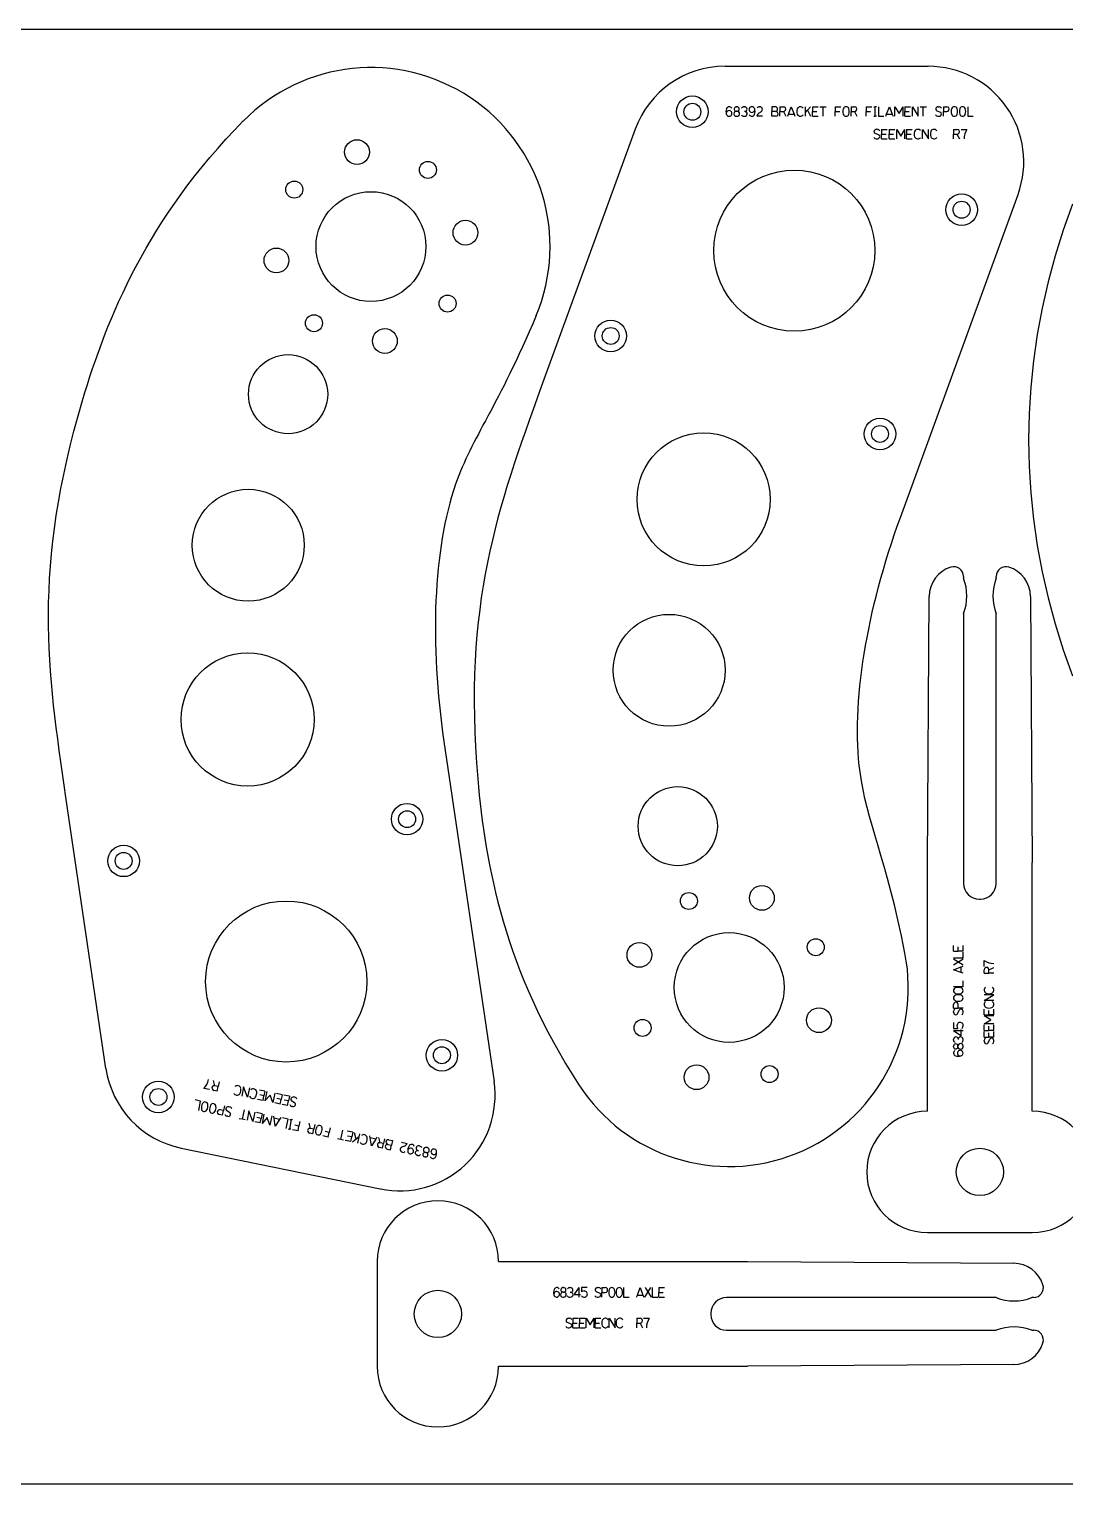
# Model space of a CAD drawing. Header units: inches. Extents: x -1316 to -504, y -773 to -468.
# Drawn here: x -945.3 to -728.4, y -772.8 to -468 of the extents above; entities that cross this region are included whole.
import ezdxf

# ---------------------------------------------------------------- set-up
doc = ezdxf.new("R2010")
doc.units = ezdxf.units.IN
doc.header["$MEASUREMENT"] = 0
doc.linetypes.add('Continuous2', pattern=[0])
for name, color, linetype in [('68345 Spool Axle', 1, 'Continuous'), ('68392 Bracket for Filament Spool', 1, 'Continuous'), ('STOCK OUTLINE', 1, 'Continuous')]:
    doc.layers.add(name, color=color, linetype=linetype)

msp = doc.modelspace()

# ---------------------------------------------------------------- linework, layer by layer
at = {"color": 1, "linetype": 'Continuous2', "lineweight": -3, "true_color": 0xff0000}
for p, q in [((-726.82, -504.68), (-728.74, -510.08)), ((-728.74, -510.08), (-730.43, -515.51)), ((-730.43, -515.51), (-731.9, -520.97)), ((-731.9, -520.97), (-733.15, -526.45)), ((-733.15, -526.45), (-734.17, -531.95)), ((-734.17, -531.95), (-734.96, -537.46)), ((-734.96, -537.46), (-735.53, -542.99)), ((-735.53, -542.99), (-735.87, -548.53)), ((-735.87, -548.53), (-735.99, -554.07)), ((-735.99, -554.07), (-735.87, -559.6)), ((-735.87, -559.6), (-735.53, -565.14)), ((-735.53, -565.14), (-734.96, -570.67)), ((-734.96, -570.67), (-734.17, -576.18)), ((-734.17, -576.18), (-733.15, -581.68)), ((-733.15, -581.68), (-731.9, -587.16)), ((-731.9, -587.16), (-730.43, -592.62)), ((-730.43, -592.62), (-728.74, -598.05)), ((-728.74, -598.05), (-726.82, -603.45))]:
    msp.add_line(p, q, dxfattribs=at)
at = {"layer": '68345 Spool Axle', "color": 1, "linetype": 'Continuous2', "lineweight": -3, "true_color": 0xff0000}
for p, q in [((-749.63, -582.66), (-749.63, -583.02)), ((-742.77, -583.02), (-742.77, -582.66)), ((-757.18, -642.57), (-756.8, -586.85)), ((-735.59, -586.85), (-735.21, -642.57)), ((-749.63, -590.51), (-749.63, -646.97)), ((-742.77, -646.97), (-742.77, -590.51)), ((-757.18, -694.72), (-757.18, -642.57)), ((-735.21, -694.72), (-735.21, -642.57)), ((-746.32, -650.27), (-746.07, -650.27)), ((-757.18, -720.12), (-735.21, -720.12)), ((-872.38, -726.19), (-872.38, -748.15)), ((-846.98, -726.19), (-794.83, -726.19)), ((-794.83, -726.19), (-739.11, -726.57)), ((-742.78, -733.74), (-799.23, -733.74)), ((-734.92, -733.74), (-735.28, -733.74)), ((-802.53, -737.04), (-802.53, -737.3)), ((-799.23, -740.6), (-742.78, -740.6)), ((-735.28, -740.6), (-734.92, -740.6)), ((-846.98, -748.15), (-794.83, -748.15)), ((-739.11, -747.77), (-794.83, -748.15))]:
    msp.add_line(p, q, dxfattribs=at)
at = {"layer": '68345 Spool Axle', "color": 3, "linetype": 'Continuous2', "lineweight": -3, "true_color": 0x00ff00}
for p, q in [((-751.71, -661.16), (-751.71, -659.99)), ((-751.71, -661.16), (-750.71, -661.16)), ((-750.71, -661.16), (-750.71, -660.25)), ((-749.71, -661.16), (-750.71, -661.16)), ((-749.71, -661.16), (-749.71, -659.99)), ((-749.71, -662.55), (-749.71, -661.38)), ((-751.71, -662.55), (-749.71, -662.55)), ((-751.71, -664.01), (-749.71, -662.77)), ((-749.71, -664.09), (-751.71, -662.85)), ((-750.14, -664.47), (-749.71, -664.31)), ((-745.29, -664.35), (-745.29, -663.15)), ((-751.71, -665.06), (-750.14, -664.47)), ((-750.14, -665.65), (-751.71, -665.06)), ((-750.14, -665.65), (-750.14, -664.47)), ((-749.71, -665.81), (-750.14, -665.65)), ((-749.71, -668.55), (-749.71, -667.38)), ((-745.29, -665.79), (-745.29, -665.06)), ((-745.29, -665.79), (-744.29, -665.79)), ((-744.29, -665.06), (-743.29, -664.56)), ((-744.29, -665.79), (-744.29, -665.06)), ((-743.29, -665.79), (-744.29, -665.79)), ((-751.71, -668.55), (-749.71, -668.55)), ((-743.29, -670.3), (-745.29, -670.3)), ((-745.29, -671.52), (-743.29, -670.3)), ((-751.71, -673.09), (-751.71, -672.36)), ((-751.71, -673.09), (-750.71, -673.09)), ((-750.88, -674.3), (-750.54, -673.51)), ((-750.71, -673.09), (-750.71, -672.36)), ((-749.71, -673.09), (-750.71, -673.09)), ((-743.29, -671.52), (-745.29, -671.52)), ((-745.29, -674.49), (-745.29, -673.31)), ((-744.29, -674.49), (-744.29, -673.57)), ((-743.29, -674.49), (-743.29, -673.31)), ((-751.71, -673.98), (-751.71, -673.81)), ((-751.71, -676.15), (-751.71, -677.36)), ((-749.71, -674.04), (-749.71, -673.84)), ((-745.29, -674.49), (-744.29, -674.49)), ((-743.29, -674.7), (-745.29, -674.7)), ((-743.88, -675.54), (-745.29, -674.7)), ((-745.29, -676.39), (-743.88, -675.54)), ((-743.29, -676.39), (-745.29, -676.39)), ((-745.29, -677.78), (-745.29, -676.6)), ((-743.29, -674.49), (-744.29, -674.49)), ((-743.29, -677.78), (-743.29, -676.6)), ((-751.71, -677.36), (-750.82, -677.36)), ((-749.71, -677.86), (-751.71, -677.86)), ((-750.18, -678.9), (-751.71, -677.86)), ((-750.71, -679.57), (-750.71, -679.71)), ((-750.18, -677.57), (-750.18, -678.9)), ((-749.71, -676.82), (-749.71, -676.73)), ((-749.71, -679.82), (-749.71, -679.68)), ((-745.29, -677.78), (-744.29, -677.78)), ((-745.29, -679.16), (-745.29, -677.99)), ((-745.29, -679.16), (-744.29, -679.16)), ((-744.46, -680.37), (-744.12, -679.59)), ((-744.29, -677.78), (-744.29, -676.86)), ((-743.29, -677.78), (-744.29, -677.78)), ((-744.29, -679.16), (-744.29, -678.25)), ((-743.29, -679.16), (-744.29, -679.16)), ((-743.29, -679.16), (-743.29, -677.99)), ((-751.71, -679.79), (-751.71, -679.71)), ((-751.71, -681.19), (-751.71, -681.06)), ((-750.78, -681.19), (-750.78, -681.06)), ((-749.71, -681.19), (-749.71, -681.06)), ((-745.29, -680.05), (-745.29, -679.89)), ((-743.29, -680.11), (-743.29, -679.91)), ((-833.46, -731.66), (-833.33, -731.66)), ((-833.46, -732.59), (-833.33, -732.59)), ((-833.46, -733.66), (-833.33, -733.66)), ((-832.08, -733.66), (-831.95, -733.66)), ((-832.05, -731.66), (-831.98, -731.66)), ((-831.83, -732.66), (-831.97, -732.66)), ((-831.16, -733.19), (-830.13, -731.66)), ((-829.83, -733.19), (-831.16, -733.19)), ((-830.13, -733.66), (-830.13, -731.66)), ((-828.41, -731.66), (-829.62, -731.66)), ((-829.62, -731.66), (-829.62, -732.54)), ((-829.09, -733.66), (-829, -733.66)), ((-826.56, -732.49), (-825.78, -732.83)), ((-826.3, -733.66), (-826.1, -733.66)), ((-826.24, -731.66), (-826.08, -731.66)), ((-825.35, -731.66), (-824.63, -731.66)), ((-825.35, -731.66), (-825.35, -732.66)), ((-825.35, -732.66), (-824.63, -732.66)), ((-825.35, -733.66), (-825.35, -732.66)), ((-820.82, -731.66), (-820.82, -733.66)), ((-820.82, -733.66), (-819.64, -733.66)), ((-818.07, -733.66), (-817.91, -733.23)), ((-817.91, -733.23), (-817.32, -731.66)), ((-817.91, -733.23), (-816.73, -733.23)), ((-817.32, -731.66), (-816.73, -733.23)), ((-816.73, -733.23), (-816.57, -733.66)), ((-816.36, -733.66), (-815.11, -731.66)), ((-816.27, -731.66), (-815.03, -733.66)), ((-814.81, -731.66), (-814.81, -733.66)), ((-814.81, -733.66), (-813.64, -733.66)), ((-813.43, -731.66), (-812.25, -731.66)), ((-813.43, -731.66), (-813.43, -732.66)), ((-813.43, -732.66), (-812.51, -732.66)), ((-813.43, -733.66), (-813.43, -732.66)), ((-813.43, -733.66), (-812.25, -733.66)), ((-832.64, -738.91), (-831.85, -739.25)), ((-832.37, -740.08), (-832.17, -740.08)), ((-832.31, -738.07), (-832.15, -738.08)), ((-831.43, -738.08), (-830.25, -738.08)), ((-831.43, -738.08), (-831.43, -739.08)), ((-831.43, -739.08), (-830.51, -739.08)), ((-831.43, -740.08), (-831.43, -739.08)), ((-831.43, -740.08), (-830.25, -740.08)), ((-830.04, -738.08), (-828.86, -738.08)), ((-830.04, -738.08), (-830.04, -739.08)), ((-830.04, -739.08), (-829.12, -739.08)), ((-830.04, -740.08), (-830.04, -739.08)), ((-830.04, -740.08), (-828.86, -740.08)), ((-828.65, -740.08), (-828.65, -738.08)), ((-828.65, -738.08), (-827.81, -739.49)), ((-827.81, -739.49), (-826.96, -738.08)), ((-826.96, -740.08), (-826.96, -738.08)), ((-826.75, -738.08), (-825.58, -738.08)), ((-826.75, -738.08), (-826.75, -739.08)), ((-826.75, -739.08), (-825.83, -739.08)), ((-826.75, -740.08), (-826.75, -739.08)), ((-826.75, -740.08), (-825.58, -740.08)), ((-823.79, -740.08), (-823.79, -738.08)), ((-823.79, -738.08), (-822.56, -740.08)), ((-822.56, -740.08), (-822.56, -738.08)), ((-818.05, -738.08), (-817.33, -738.08)), ((-818.05, -738.08), (-818.05, -739.08)), ((-818.05, -739.08), (-817.33, -739.08)), ((-818.05, -740.08), (-818.05, -739.08)), ((-817.33, -739.08), (-816.83, -740.08)), ((-816.61, -738.08), (-815.41, -738.08))]:
    msp.add_line(p, q, dxfattribs=at)
at = {"layer": '68345 Spool Axle', "color": 5, "linetype": 'Continuous2', "lineweight": -3, "true_color": 0x0000ff}
for centre in [(-746.2, -707.42), (-859.68, -737.17)]:
    msp.add_circle(centre, 4.95, dxfattribs=at)
at = {"layer": '68345 Spool Axle', "color": 1, "linetype": 'Continuous2', "lineweight": -3, "true_color": 0xff0000}
for centre, radius, start, end in [((-750.32, -586.89), 6.48, 107.4766, 179.6088), ((-751.66, -582.66), 2.03, 360, 107.4766), ((-740.74, -582.66), 2.03, 72.5234, 180), ((-742.07, -586.89), 6.48, 0.3912, 72.5234), ((-759.32, -586.77), 10.4, 338.878, 21.122), ((-733.07, -586.77), 10.4, 158.878, 201.122), ((-746.32, -646.97), 3.3, 180, 270), ((-746.07, -646.97), 3.3, 270, 360), ((-757.18, -707.42), 12.7, 90, 270), ((-735.21, -707.42), 12.7, 270, 90), ((-859.68, -726.19), 12.7, 0, 180), ((-739.16, -733.04), 6.48, 17.4766, 89.6088), ((-734.92, -731.71), 2.03, 270, 17.4766), ((-799.23, -737.04), 3.3, 90, 180), ((-739.03, -724.04), 10.4, 248.878, 291.122), ((-799.23, -737.3), 3.3, 180, 270), ((-739.03, -750.3), 10.4, 68.878, 111.122), ((-734.92, -742.63), 2.03, 342.5234, 90), ((-739.16, -741.3), 6.48, 270.3912, 342.5234), ((-859.68, -748.15), 12.7, 180, 0)]:
    msp.add_arc(centre, radius, start, end, dxfattribs=at)
at = {"layer": '68345 Spool Axle', "color": 3, "linetype": 'Continuous2', "lineweight": -3, "true_color": 0x00ff00}
for centre, radius, start, end in [((-743.29, -660.12), 3.63, 236.6069, 269.9947), ((-744.79, -665.06), 0.5, 359.9912, 180), ((-751.12, -669.44), 0.595, 105.902, 254.098), ((-751.12, -670.98), 0.595, 105.902, 254.098), ((-750.71, -670.55), 1.78, 71.2941, 108.7059), ((-750.71, -668.32), 1.78, 251.2941, 288.7059), ((-750.71, -672.1), 1.78, 71.2941, 108.7059), ((-750.3, -669.44), 0.595, 285.902, 74.098), ((-750.3, -670.98), 0.595, 285.902, 74.098), ((-744.56, -669.32), 0.735, 125.68, 245.6132), ((-744.29, -668.3), 1.78, 251.2941, 288.7059), ((-744.02, -669.32), 0.735, 294.3868, 54.32), ((-751.21, -672.36), 0.5, 359.9912, 180), ((-751.13, -673.82), 0.577, 120.522, 179.2985), ((-750.71, -669.87), 1.78, 251.2941, 288.7059), ((-750.17, -673.73), 0.43, 95.1822, 149.3448), ((-750.23, -673.83), 0.526, 359.4411, 87.3507), ((-744.56, -672.33), 0.735, 125.68, 245.6132), ((-744.29, -671.32), 1.78, 251.2941, 288.7059), ((-744.02, -672.33), 0.735, 294.3868, 54.32), ((-751.18, -673.98), 0.526, 179.2985, 267.3507), ((-751.25, -674.08), 0.43, 275.1823, 329.3448), ((-750.24, -676.78), 0.756, 153.4349, 180), ((-750.37, -676.72), 0.606, 123.6901, 153.4349), ((-750.35, -676.76), 0.652, 60.2551, 123.6901), ((-750.33, -676.73), 0.628, 0.016, 60.2552), ((-750.29, -674.03), 0.577, 300.522, 359.4411), ((-751.08, -679.71), 0.631, 138.8141, 179.9999), ((-751.21, -679.6), 0.457, 90, 138.8141), ((-751.21, -679.65), 0.504, 9.0881, 90), ((-750.07, -676.82), 0.923, 177.8471, 215.5576), ((-750.21, -679.62), 0.504, 90, 174.185), ((-750.21, -679.57), 0.457, 41.1859, 90), ((-750.34, -676.82), 0.636, 303.4333, 318.8141), ((-750.34, -676.82), 0.636, 318.8141, 0.016), ((-750.34, -679.68), 0.631, 0.0001, 41.1859), ((-744.71, -679.9), 0.577, 120.522, 179.2985), ((-743.75, -679.81), 0.43, 95.1822, 149.3448), ((-743.81, -679.9), 0.526, 359.4411, 87.3507), ((-751.13, -679.79), 0.577, 179.9999, 239.7068), ((-751.24, -681.06), 0.464, 90, 180), ((-751.24, -681.19), 0.464, 180, 207.5491), ((-751.12, -682.51), 0.595, 119.3075, 252.098), ((-751.24, -681.19), 0.464, 207.5491, 0), ((-751.24, -681.06), 0.464, 0, 90), ((-750.3, -682.54), 0.594, 72.2661, 283.7339), ((-750.24, -681.06), 0.536, 90, 180), ((-750.24, -681.19), 0.536, 180, 304.6857), ((-750.24, -681.06), 0.536, 0, 90), ((-750.3, -682.54), 0.595, 283.902, 72.098), ((-750.29, -679.82), 0.577, 300.2932, 0.0001), ((-750.24, -681.19), 0.536, 304.6857, 0), ((-744.77, -680.06), 0.526, 179.2985, 267.3507), ((-744.83, -680.15), 0.43, 275.1823, 329.3448), ((-743.87, -680.11), 0.577, 300.522, 359.4411), ((-750.67, -681.41), 1.78, 249.2941, 286.7059), ((-833.67, -732.69), 1.78, 159.2941, 196.7059), ((-834.8, -733.07), 0.594, 342.2661, 193.7339), ((-834.8, -733.06), 0.595, 193.902, 342.098), ((-834.77, -732.25), 0.595, 29.3075, 162.098), ((-833.46, -733.12), 0.536, 90, 214.6857), ((-833.46, -732.12), 0.464, 117.5491, 270), ((-833.46, -733.12), 0.536, 214.6857, 270), ((-833.46, -732.12), 0.464, 90, 117.5491), ((-833.33, -732.12), 0.464, 0, 90), ((-833.33, -732.12), 0.464, 270, 0), ((-833.33, -733.12), 0.536, 0, 90), ((-833.33, -733.12), 0.536, 270, 0), ((-832.08, -733.08), 0.577, 210.2932, 270.0001), ((-832.05, -732.23), 0.577, 89.9999, 149.7068), ((-831.98, -732.29), 0.631, 48.8141, 89.9999), ((-831.95, -733.03), 0.631, 270.0001, 311.1859), ((-831.91, -732.16), 0.504, 279.0881, 0), ((-831.88, -733.16), 0.504, 0, 84.185), ((-831.86, -732.16), 0.457, 0, 48.8141), ((-831.83, -733.16), 0.457, 311.1859, 0), ((-829.08, -733.29), 0.923, 87.8471, 125.5576), ((-829.09, -733.02), 0.636, 213.4333, 228.8141), ((-829.09, -733.02), 0.636, 228.8141, 270.016), ((-829.05, -733.13), 0.756, 63.4349, 90), ((-829, -733.03), 0.628, 270.016, 330.2552), ((-828.98, -732.99), 0.606, 33.6901, 63.4349), ((-829.02, -733.02), 0.652, 330.2551, 33.6901), ((-826.3, -733.08), 0.577, 210.522, 269.4411), ((-826.25, -732.18), 0.526, 89.2985, 177.3507), ((-826.34, -732.12), 0.43, 185.1823, 239.3448), ((-826.09, -733.13), 0.526, 269.4411, 357.3507), ((-826.08, -732.23), 0.577, 30.522, 89.2985), ((-826, -733.2), 0.43, 5.1822, 59.3448), ((-824.63, -732.16), 0.5, 269.9912, 90), ((-822.13, -732.66), 1.78, 161.2941, 198.7059), ((-823.25, -732.25), 0.595, 15.902, 164.098), ((-823.25, -733.07), 0.595, 195.902, 344.098), ((-824.36, -732.66), 1.78, 341.2941, 18.7059), ((-820.58, -732.66), 1.78, 161.2941, 198.7059), ((-821.7, -732.25), 0.595, 15.902, 164.098), ((-821.7, -733.07), 0.595, 195.902, 344.098), ((-822.81, -732.66), 1.78, 341.2941, 18.7059), ((-832.37, -739.5), 0.577, 210.522, 269.4411), ((-832.32, -738.6), 0.526, 89.2985, 177.3507), ((-832.42, -738.54), 0.43, 185.1823, 239.3448), ((-832.17, -739.55), 0.526, 269.4411, 357.3507), ((-832.16, -738.65), 0.577, 30.522, 89.2985), ((-832.07, -739.62), 0.43, 5.1822, 59.3448), ((-823.58, -739.08), 1.78, 161.2941, 198.7059), ((-824.6, -738.81), 0.735, 35.68, 155.6132), ((-824.6, -739.34), 0.735, 204.3868, 324.32), ((-820.56, -739.08), 1.78, 161.2941, 198.7059), ((-821.58, -738.81), 0.735, 35.68, 155.6132), ((-821.58, -739.34), 0.735, 204.3868, 324.32), ((-817.33, -738.58), 0.5, 269.9912, 90), ((-812.38, -740.08), 3.63, 146.6069, 179.9947)]:
    msp.add_arc(centre, radius, start, end, dxfattribs=at)
at = {"layer": '68392 Bracket for Filament Spool', "color": 1, "linetype": 'Continuous2', "lineweight": -3, "true_color": 0xff0000}
for p, q in [((-799.56, -475.78), (-757, -475.78)), ((-818.36, -488.94), (-838.02, -542.96)), ((-762.84, -570.32), (-738.2, -502.62)), ((-858.42, -617.22), (-847.92, -688.49)), ((-929.19, -685.74), (-937.56, -628.88)), ((-913.43, -702.42), (-871.73, -710.99))]:
    msp.add_line(p, q, dxfattribs=at)
at = {"layer": '68392 Bracket for Filament Spool', "color": 3, "linetype": 'Continuous2', "lineweight": -3, "true_color": 0x00ff00}
for p, q in [((-797.18, -484.25), (-797.05, -484.25)), ((-795.59, -484.25), (-795.52, -484.25)), ((-792.33, -484.25), (-792.29, -484.25)), ((-789.73, -484.25), (-789.73, -485.25)), ((-789.04, -484.25), (-789.73, -484.25)), ((-788.06, -484.25), (-787.33, -484.25)), ((-788.06, -484.25), (-788.06, -485.25)), ((-786.27, -485.82), (-785.68, -484.25)), ((-785.68, -484.25), (-785.09, -485.82)), ((-782.77, -484.25), (-782.77, -485.56)), ((-782.27, -484.97), (-781.65, -484.25)), ((-781.25, -484.25), (-780.08, -484.25)), ((-781.25, -484.25), (-781.25, -485.25)), ((-779.68, -484.25), (-779.04, -484.25)), ((-779.04, -486.25), (-779.04, -484.25)), ((-779.04, -484.25), (-778.4, -484.25)), ((-776.46, -484.25), (-775.28, -484.25)), ((-776.46, -484.25), (-776.46, -485.25)), ((-773.15, -484.25), (-772.43, -484.25)), ((-773.15, -484.25), (-773.15, -485.25)), ((-769.98, -484.25), (-768.81, -484.25)), ((-769.98, -484.25), (-769.98, -485.25)), ((-768.41, -484.25), (-768.13, -484.25)), ((-768.13, -486.25), (-768.13, -484.25)), ((-767.84, -484.25), (-768.13, -484.25)), ((-767.44, -484.25), (-767.44, -486.25)), ((-765.71, -485.82), (-765.12, -484.25)), ((-765.12, -484.25), (-764.53, -485.82)), ((-763.97, -486.25), (-763.97, -484.25)), ((-763.97, -484.25), (-763.12, -485.67)), ((-763.12, -485.67), (-762.28, -484.25)), ((-762.28, -486.25), (-762.28, -484.25)), ((-761.88, -484.25), (-760.71, -484.25)), ((-761.88, -484.25), (-761.88, -485.25)), ((-760.31, -486.25), (-760.31, -484.25)), ((-760.31, -484.25), (-759.08, -486.25)), ((-759.08, -486.25), (-759.08, -484.25)), ((-758.68, -484.25), (-758.04, -484.25)), ((-758.04, -486.25), (-758.04, -484.25)), ((-758.04, -484.25), (-757.4, -484.25)), ((-754.91, -484.25), (-754.75, -484.25)), ((-753.84, -484.25), (-753.11, -484.25)), ((-753.84, -484.25), (-753.84, -485.25)), ((-748.74, -484.25), (-748.74, -486.25)), ((-797.18, -485.18), (-797.05, -485.18)), ((-797.18, -486.25), (-797.05, -486.25)), ((-795.62, -486.25), (-795.49, -486.25)), ((-795.37, -485.25), (-795.51, -485.25)), ((-791.68, -486.25), (-792.87, -486.25)), ((-789.73, -486.25), (-789.73, -485.25)), ((-788.99, -485.25), (-789.73, -485.25)), ((-788.96, -486.25), (-789.73, -486.25)), ((-788.06, -485.25), (-787.33, -485.25)), ((-788.06, -486.25), (-788.06, -485.25)), ((-787.33, -485.25), (-786.83, -486.25)), ((-786.43, -486.25), (-786.27, -485.82)), ((-786.27, -485.82), (-785.09, -485.82)), ((-785.09, -485.82), (-784.93, -486.25)), ((-782.77, -485.56), (-782.27, -484.97)), ((-782.77, -485.56), (-782.77, -486.25)), ((-782.27, -484.97), (-781.65, -486.25)), ((-781.25, -485.25), (-780.34, -485.25)), ((-781.25, -486.25), (-781.25, -485.25)), ((-781.25, -486.25), (-780.08, -486.25)), ((-776.46, -485.25), (-775.54, -485.25)), ((-776.46, -486.25), (-776.46, -485.25)), ((-773.15, -485.25), (-772.43, -485.25)), ((-773.15, -486.25), (-773.15, -485.25)), ((-772.43, -485.25), (-771.93, -486.25)), ((-769.98, -485.25), (-769.07, -485.25)), ((-769.98, -486.25), (-769.98, -485.25)), ((-768.41, -486.25), (-768.13, -486.25)), ((-767.84, -486.25), (-768.13, -486.25)), ((-767.44, -486.25), (-766.27, -486.25)), ((-765.87, -486.25), (-765.71, -485.82)), ((-765.71, -485.82), (-764.53, -485.82)), ((-764.53, -485.82), (-764.37, -486.25)), ((-761.88, -485.25), (-760.97, -485.25)), ((-761.88, -486.25), (-761.88, -485.25)), ((-761.88, -486.25), (-760.71, -486.25)), ((-755.23, -485.08), (-754.44, -485.42)), ((-754.97, -486.25), (-754.77, -486.25)), ((-753.84, -485.25), (-753.11, -485.25)), ((-753.84, -486.25), (-753.84, -485.25)), ((-748.74, -486.25), (-747.57, -486.25)), ((-768.15, -489.82), (-767.37, -490.16)), ((-767.83, -488.98), (-767.67, -488.99)), ((-766.76, -488.99), (-765.58, -488.99)), ((-766.76, -488.99), (-766.76, -489.99)), ((-766.76, -489.99), (-765.84, -489.99)), ((-766.76, -490.99), (-766.76, -489.99)), ((-765.18, -488.99), (-764.01, -488.99)), ((-765.18, -488.99), (-765.18, -489.99)), ((-765.18, -489.99), (-764.27, -489.99)), ((-765.18, -490.99), (-765.18, -489.99)), ((-763.61, -490.99), (-763.61, -488.99)), ((-763.61, -488.99), (-762.77, -490.4)), ((-762.77, -490.4), (-761.93, -488.99)), ((-761.93, -490.99), (-761.93, -488.99)), ((-761.53, -488.99), (-760.35, -488.99)), ((-761.53, -488.99), (-761.53, -489.99)), ((-761.53, -489.99), (-760.61, -489.99)), ((-761.53, -490.99), (-761.53, -489.99)), ((-758.19, -490.99), (-758.19, -488.99)), ((-758.19, -488.99), (-756.97, -490.99)), ((-756.97, -490.99), (-756.97, -488.99)), ((-751.72, -488.99), (-750.99, -488.99)), ((-751.72, -488.99), (-751.72, -489.99)), ((-751.72, -489.99), (-750.99, -489.99)), ((-751.72, -490.99), (-751.72, -489.99)), ((-750.99, -489.99), (-750.49, -490.99)), ((-750.09, -488.99), (-748.89, -488.99)), ((-767.89, -490.99), (-767.69, -490.99)), ((-766.76, -490.99), (-765.58, -490.99)), ((-765.18, -490.99), (-764.01, -490.99)), ((-761.53, -490.99), (-760.35, -490.99)), ((-906.4, -689.36), (-906.69, -688.28)), ((-905.49, -688.53), (-905.69, -689.51)), ((-907.49, -690.16), (-908.66, -689.92)), ((-905.89, -690.49), (-906.61, -690.34)), ((-905.69, -689.51), (-906.4, -689.36)), ((-905.89, -690.49), (-905.69, -689.51)), ((-900.35, -689.59), (-900.75, -691.55)), ((-899.55, -691.79), (-900.35, -689.59)), ((-899.15, -689.83), (-899.55, -691.79)), ((-895.89, -690.51), (-897.03, -690.27)), ((-896.09, -691.49), (-896.98, -691.3)), ((-896.29, -692.47), (-896.09, -691.49)), ((-895.89, -690.51), (-896.09, -691.49)), ((-895.49, -690.59), (-895.9, -692.55)), ((-894.79, -691.33), (-895.9, -692.55)), ((-894.25, -692.89), (-894.79, -691.33)), ((-893.84, -690.93), (-894.25, -692.89)), ((-892.3, -691.24), (-893.45, -691.01)), ((-892.3, -691.24), (-892.5, -692.22)), ((-890.76, -691.56), (-891.91, -691.32)), ((-890.76, -691.56), (-890.96, -692.54)), ((-889.65, -691.79), (-889.85, -691.75)), ((-909.36, -692.57), (-910.51, -692.33)), ((-909.76, -694.53), (-909.36, -692.57)), ((-904.57, -694.57), (-905.28, -694.43)), ((-904.77, -695.55), (-904.57, -694.57)), ((-904.37, -693.6), (-904.57, -694.57)), ((-903.24, -695.02), (-903.94, -694.53)), ((-903.26, -693.82), (-903.46, -693.78)), ((-900.25, -694.44), (-900.65, -696.4)), ((-899.23, -694.65), (-899.63, -696.61)), ((-898.43, -696.86), (-899.23, -694.65)), ((-898.03, -694.9), (-898.43, -696.86)), ((-896.29, -692.47), (-897.44, -692.23)), ((-892.7, -693.2), (-893.85, -692.97)), ((-892.5, -692.22), (-893.4, -692.04)), ((-892.7, -693.2), (-892.5, -692.22)), ((-891.16, -693.52), (-892.31, -693.28)), ((-890.96, -692.54), (-891.86, -692.36)), ((-891.16, -693.52), (-890.96, -692.54)), ((-889.63, -692.99), (-890.33, -692.5)), ((-890.11, -693.74), (-890.27, -693.7)), ((-904.77, -695.55), (-905.49, -695.41)), ((-903.72, -695.77), (-903.88, -695.74)), ((-900.65, -696.4), (-901.28, -696.27)), ((-900.03, -696.53), (-900.65, -696.4)), ((-896.89, -697.17), (-898.04, -696.94)), ((-896.49, -695.22), (-897.64, -694.98)), ((-896.69, -696.2), (-897.59, -696.01)), ((-896.89, -697.17), (-896.69, -696.2)), ((-896.49, -695.22), (-896.69, -696.2)), ((-896.1, -695.3), (-896.5, -697.26)), ((-895.39, -696.04), (-896.5, -697.26)), ((-894.85, -697.6), (-895.39, -696.04)), ((-894.45, -695.64), (-894.85, -697.6)), ((-893.98, -696.17), (-894.06, -695.72)), ((-892.83, -696.41), (-893.98, -696.17)), ((-893.72, -697.83), (-893.98, -696.17)), ((-892.83, -696.41), (-893.72, -697.83)), ((-892.59, -696.02), (-892.83, -696.41)), ((-891.05, -696.34), (-892.19, -696.1)), ((-891.45, -698.29), (-891.05, -696.34)), ((-890.37, -696.47), (-890.78, -698.43)), ((-890.65, -696.42), (-890.37, -696.47)), ((-890.09, -696.53), (-890.37, -696.47)), ((-888.76, -697.83), (-889.65, -697.64)), ((-888.96, -698.81), (-888.76, -697.83)), ((-888.55, -696.85), (-888.76, -697.83)), ((-886.36, -698.32), (-886.65, -697.24)), ((-885.45, -697.49), (-885.65, -698.47)), ((-891.06, -698.38), (-890.78, -698.43)), ((-890.5, -698.49), (-890.78, -698.43)), ((-888.96, -698.81), (-890.11, -698.57)), ((-885.85, -699.45), (-886.56, -699.3)), ((-885.65, -698.47), (-886.36, -698.32)), ((-885.85, -699.45), (-885.65, -698.47)), ((-882.62, -700.11), (-883.76, -699.87)), ((-882.41, -699.13), (-883.31, -698.95)), ((-882.62, -700.11), (-882.41, -699.13)), ((-882.21, -698.15), (-882.41, -699.13)), ((-880.09, -700.63), (-880.71, -700.5)), ((-879.68, -698.67), (-880.09, -700.63)), ((-879.46, -700.76), (-880.09, -700.63)), ((-877.92, -701.08), (-879.07, -700.84)), ((-877.52, -699.12), (-878.67, -698.88)), ((-877.72, -700.1), (-878.61, -699.91)), ((-877.92, -701.08), (-877.72, -700.1)), ((-877.52, -699.12), (-877.72, -700.1)), ((-876.78, -700.58), (-877.53, -701.16)), ((-876.78, -700.58), (-877.12, -699.2)), ((-876.17, -700.1), (-876.78, -700.58)), ((-876.43, -701.38), (-876.17, -700.1)), ((-876.17, -700.1), (-876.03, -699.42)), ((-873.84, -700.31), (-873.91, -699.86)), ((-872.69, -700.55), (-873.84, -700.31)), ((-873.58, -701.97), (-873.84, -700.31)), ((-872.69, -700.55), (-873.58, -701.97)), ((-872.44, -700.16), (-872.69, -700.55)), ((-871.76, -701.32), (-872.05, -700.24)), ((-870.85, -700.49), (-871.05, -701.47)), ((-869.97, -700.67), (-869.21, -700.83)), ((-869.21, -700.83), (-869.41, -701.81)), ((-871.25, -702.45), (-871.96, -702.3)), ((-871.05, -701.47), (-871.76, -701.32)), ((-871.25, -702.45), (-871.05, -701.47)), ((-870.29, -702.65), (-869.61, -702.78)), ((-870.14, -701.66), (-869.41, -701.81)), ((-869.61, -702.78), (-869.41, -701.81)), ((-867.31, -701.22), (-866.13, -701.46)), ((-867.06, -703.31), (-867.11, -703.3)), ((-863.87, -703.96), (-863.95, -703.95)), ((-863.89, -702.94), (-863.75, -702.97)), ((-863.44, -702.01), (-863.57, -701.98)), ((-862.13, -703.38), (-862.25, -703.35)), ((-861.91, -702.33), (-862.04, -702.3)), ((-862.32, -704.28), (-862.44, -704.26))]:
    msp.add_line(p, q, dxfattribs=at)
for centre in [(-806.39, -485.3), (-750.01, -505.82), (-823.49, -532.28), (-767.11, -552.81), (-866.12, -633.51), (-925.48, -642.26), (-858.84, -682.98), (-918.2, -691.72)]:
    msp.add_circle(centre, 3.3, dxfattribs=at)
at = {"layer": '68392 Bracket for Filament Spool', "color": 5, "linetype": 'Continuous2', "lineweight": -3, "true_color": 0x0000ff}
for centre, radius in [((-806.39, -485.3), 1.77), ((-876.61, -493.76), 2.6), ((-861.76, -497.49), 1.78), ((-889.74, -501.62), 1.78), ((-785.05, -514.39), 16.87), ((-873.69, -513.55), 11.5), ((-750.01, -505.82), 1.78), ((-853.9, -510.63), 2.6), ((-893.48, -516.46), 2.6), ((-857.64, -525.48), 1.78), ((-885.62, -529.6), 1.78), ((-870.78, -533.33), 2.6), ((-823.49, -532.28), 1.77), ((-891.04, -544.48), 8.29), ((-767.11, -552.81), 1.77), ((-804.03, -566.53), 13.94), ((-899.39, -576.12), 11.72), ((-811.25, -602.32), 11.72), ((-899.52, -612.63), 13.94), ((-809.45, -634.99), 8.29), ((-866.12, -633.51), 1.77), ((-925.48, -642.26), 1.77), ((-807.13, -650.66), 1.78), ((-791.84, -650), 2.6), ((-891.44, -667.53), 16.87), ((-798.68, -668.79), 11.5), ((-817.48, -661.95), 2.6), ((-780.56, -660.34), 1.78), ((-779.89, -675.63), 2.6), ((-816.81, -677.24), 1.78), ((-858.84, -682.98), 1.77), ((-805.52, -687.58), 2.6), ((-790.23, -686.92), 1.78), ((-918.2, -691.72), 1.77)]:
    msp.add_circle(centre, radius, dxfattribs=at)
at = {"layer": '68392 Bracket for Filament Spool', "color": 1, "linetype": 'Continuous2', "lineweight": -3, "true_color": 0xff0000}
for centre, radius, start, end in [((-873.69, -513.55), 37.5, 337.3162, 135.4611), ((-799.56, -495.78), 20, 90, 160), ((-757, -495.78), 20, 340, 90), ((-798.68, -668.79), 37.5, 212.9194, 11.0643), ((-909.4, -682.83), 20, 188.3805, 258.3805), ((-867.7, -691.4), 20, 258.3805, 8.3805)]:
    msp.add_arc(centre, radius, start, end, dxfattribs=at)
at = {"layer": '68392 Bracket for Filament Spool', "color": 3, "linetype": 'Continuous2', "lineweight": -3, "true_color": 0x00ff00}
for centre, radius, start, end in [((-798.68, -484.84), 0.595, 29.3075, 162.098), ((-797.18, -484.72), 0.464, 117.5491, 270), ((-797.18, -484.72), 0.464, 90, 117.5491), ((-797.05, -484.72), 0.464, 0, 90), ((-795.59, -484.83), 0.577, 89.9999, 149.7068), ((-795.52, -484.88), 0.631, 48.8141, 89.9999), ((-795.4, -484.75), 0.457, 0, 48.8141), ((-793.92, -484.85), 0.595, 13.902, 162.098), ((-792.33, -484.82), 0.571, 90, 150), ((-792.29, -484.82), 0.571, 2.576, 90), ((-789.04, -484.75), 0.5, 275.7176, 90), ((-787.33, -484.75), 0.5, 269.9912, 90), ((-783.77, -484.98), 0.735, 35.68, 155.6132), ((-774.22, -484.84), 0.595, 15.902, 164.098), ((-772.43, -484.75), 0.5, 269.9912, 90), ((-754.91, -484.78), 0.526, 89.2985, 177.3507), ((-754.75, -484.83), 0.577, 30.522, 89.2985), ((-753.11, -484.75), 0.5, 269.9912, 90), ((-751.54, -484.84), 0.595, 15.902, 164.098), ((-749.81, -484.84), 0.595, 15.902, 164.098), ((-797.58, -485.29), 1.78, 159.2941, 196.7059), ((-798.71, -485.66), 0.594, 342.2661, 193.7339), ((-798.71, -485.66), 0.595, 193.902, 342.098), ((-797.18, -485.72), 0.536, 90, 214.6857), ((-797.18, -485.72), 0.536, 214.6857, 270), ((-797.05, -484.72), 0.464, 270, 0), ((-797.05, -485.72), 0.536, 360, 90), ((-797.05, -485.72), 0.536, 270, 0), ((-795.62, -485.67), 0.577, 210.2932, 270.0001), ((-795.49, -485.62), 0.631, 270.0001, 311.1859), ((-795.45, -484.75), 0.504, 279.0881, 0), ((-795.42, -485.75), 0.504, 0, 84.185), ((-795.37, -485.75), 0.457, 311.1859, 0), ((-793.92, -484.84), 0.594, 162.2661, 13.7339), ((-793.95, -485.66), 0.595, 209.3075, 342.098), ((-795.05, -485.22), 1.78, 339.2941, 16.7059), ((-791.92, -486.38), 0.965, 118.7445, 172.045), ((-794.96, -481.55), 4.75, 302.8689, 310.6146), ((-792.29, -484.77), 0.571, 317.7751, 357.4242), ((-788.96, -485.75), 0.5, 270, 93.9129), ((-782.75, -485.25), 1.78, 161.2941, 198.7059), ((-783.77, -485.52), 0.735, 204.3868, 324.32), ((-773.1, -485.25), 1.78, 161.2941, 198.7059), ((-774.22, -485.66), 0.595, 195.902, 344.098), ((-775.33, -485.25), 1.78, 341.2941, 18.7059), ((-754.96, -485.67), 0.577, 210.522, 269.4411), ((-755.01, -484.71), 0.43, 185.1823, 239.3448), ((-754.76, -485.73), 0.526, 269.4411, 357.3507), ((-754.66, -485.79), 0.43, 5.1822, 59.3448), ((-750.43, -485.25), 1.78, 161.2941, 198.7059), ((-751.54, -485.66), 0.595, 195.902, 344.098), ((-752.66, -485.25), 1.78, 341.2941, 18.7059), ((-748.7, -485.25), 1.78, 161.2941, 198.7059), ((-749.81, -485.66), 0.595, 195.902, 344.098), ((-750.93, -485.25), 1.78, 341.2941, 18.7059), ((-767.89, -490.41), 0.577, 210.522, 269.4411), ((-767.84, -489.51), 0.526, 89.2985, 177.3507), ((-767.93, -489.45), 0.43, 185.1823, 239.3448), ((-767.68, -490.46), 0.526, 269.4411, 357.3507), ((-767.67, -489.56), 0.577, 30.522, 89.2985), ((-767.58, -490.52), 0.43, 5.1822, 59.3448), ((-758.17, -489.99), 1.78, 161.2941, 198.7059), ((-759.19, -489.72), 0.735, 35.68, 155.6132), ((-759.19, -490.25), 0.735, 204.3868, 324.32), ((-754.78, -489.99), 1.78, 161.2941, 198.7059), ((-755.8, -489.72), 0.735, 35.68, 155.6132), ((-755.8, -490.25), 0.735, 204.3868, 324.32), ((-750.99, -489.49), 0.5, 269.9912, 90), ((-745.86, -490.99), 3.63, 146.6069, 179.9947), ((-911.23, -687.35), 3.63, 314.9873, 348.3751), ((-906.5, -689.85), 0.5, 78.3716, 258.3805), ((-901.75, -690.6), 0.735, 204.0605, 323.9936), ((-901.64, -690.07), 0.735, 12.7673, 132.7005), ((-902.69, -690.13), 1.78, 329.6746, 7.0863), ((-898.43, -691.28), 0.735, 204.0605, 323.9936), ((-898.32, -690.75), 0.735, 12.7673, 132.7005), ((-899.37, -690.81), 1.78, 329.6746, 7.0863), ((-889.96, -692.26), 0.526, 77.8215, 165.7312), ((-889.77, -692.35), 0.577, 18.9025, 77.8215), ((-907.42, -693.99), 1.78, 149.6746, 187.0863), ((-908.6, -694.16), 0.595, 184.2825, 332.4785), ((-908.43, -693.36), 0.595, 4.2825, 152.4784), ((-909.61, -693.54), 1.78, 329.6746, 7.0863), ((-905.72, -694.34), 1.78, 149.6746, 187.0863), ((-906.9, -694.51), 0.595, 184.2825, 332.4785), ((-906.74, -693.71), 0.595, 4.2825, 152.4784), ((-907.91, -693.89), 1.78, 329.6746, 7.0863), ((-905.38, -694.92), 0.5, 78.3716, 258.3805), ((-903.57, -694.3), 0.526, 77.8215, 165.7312), ((-903.65, -694.21), 0.43, 173.5627, 227.7253), ((-903.38, -694.39), 0.577, 18.9025, 77.8215), ((-890.15, -693.14), 0.577, 198.9025, 257.679), ((-890.04, -692.18), 0.43, 173.5627, 227.7253), ((-890, -693.22), 0.526, 257.679, 345.7312), ((-889.92, -693.3), 0.43, 353.5628, 47.7253), ((-903.76, -695.17), 0.577, 198.9025, 257.679), ((-903.61, -695.26), 0.526, 257.679, 345.7312), ((-903.53, -695.34), 0.43, 353.5628, 47.7253), ((-884.52, -698.28), 0.595, 4.2825, 152.4784), ((-886.46, -698.81), 0.5, 78.3716, 258.3805), ((-883.51, -698.91), 1.78, 149.6746, 187.0863), ((-884.69, -699.08), 0.595, 184.2825, 332.4785), ((-885.7, -698.46), 1.78, 329.6746, 7.0863), ((-875.2, -700.34), 0.735, 12.7673, 132.7005), ((-876.25, -700.4), 1.78, 329.6746, 7.0863), ((-870.07, -701.16), 0.5, 78.3805, 262.2933), ((-875.31, -700.87), 0.735, 204.0605, 323.9936), ((-871.86, -701.81), 0.5, 78.3716, 258.3805), ((-870.19, -702.16), 0.5, 84.098, 258.3805), ((-867, -702.79), 0.571, 126.1556, 165.8047), ((-866.99, -702.74), 0.571, 170.9564, 258.3805), ((-865.04, -706.48), 4.75, 111.2494, 118.9951), ((-866.95, -702.75), 0.571, 258.3805, 318.3805), ((-867.04, -701.13), 0.965, 287.125, 340.4255), ((-864.21, -702.91), 1.78, 147.6746, 185.0863), ((-865.39, -703.05), 0.594, 330.6466, 182.1144), ((-865.39, -703.05), 0.595, 182.2825, 330.4784), ((-865.19, -702.25), 0.595, 17.6879, 150.4785), ((-863.91, -703.45), 0.504, 87.4686, 168.3805), ((-863.96, -703.44), 0.457, 168.3805, 217.1945), ((-863.82, -703.33), 0.631, 217.1945, 258.3803), ((-863.74, -702.46), 0.504, 168.3805, 252.5655), ((-863.78, -702.45), 0.457, 119.5664, 168.3805), ((-863.7, -702.6), 0.631, 78.3805, 119.5664), ((-863.76, -703.4), 0.577, 258.3803, 318.0873), ((-863.56, -702.58), 0.577, 18.6736, 78.3805), ((-862.35, -703.8), 0.464, 168.3805, 258.3805), ((-862.35, -703.8), 0.464, 78.3805, 168.3805), ((-862.15, -702.82), 0.536, 168.3805, 258.3805), ((-862.15, -702.82), 0.536, 78.3805, 168.3805), ((-862.02, -702.85), 0.536, 258.3805, 23.0662), ((-862.22, -703.83), 0.464, 285.9296, 78.3805), ((-862.02, -702.85), 0.536, 23.0662, 78.3805), ((-860.53, -703.21), 0.594, 150.6466, 2.1144), ((-860.53, -703.22), 0.595, 2.2825, 150.4784), ((-861.71, -703.35), 1.78, 327.6746, 5.0863), ((-862.22, -703.83), 0.464, 258.3805, 285.9296), ((-860.73, -704.01), 0.595, 197.6879, 330.4785)]:
    msp.add_arc(centre, radius, start, end, dxfattribs=at)
at = {"layer": '68392 Bracket for Filament Spool', "color": 1, "linetype": 'Continuous2', "lineweight": -3, "true_color": 0xff0000}
for points, knots in [([(-937.56, -628.88), (-941.49, -602.23), (-946.02, -570.57), (-920.49, -507.63), (-900.42, -487.24)], [0, 0, 0, 0, 0.669966, 1, 1, 1, 1]), ([(-839.09, -528.01), (-847.02, -546.98), (-860.13, -562.44), (-861.42, -596.84), (-858.42, -617.22)], [0, 0, 0, 0, 0.420498, 1, 1, 1, 1]), ([(-838.02, -542.96), (-847.23, -568.27), (-858.04, -598.37), (-845.71, -665.16), (-830.16, -689.17)], [0, 0, 0, 0, 0.669966, 1, 1, 1, 1]), ([(-761.88, -661.59), (-765.83, -641.41), (-775.55, -623.63), (-769.89, -589.67), (-762.84, -570.32)], [0, 0, 0, 0, 0.420498, 1, 1, 1, 1])]:
    msp.add_open_spline(points, degree=3, knots=knots, dxfattribs=at)
at = {"layer": 'STOCK OUTLINE', "color": 2, "linetype": 'Continuous2', "lineweight": -3, "true_color": 0xffff00}
for p, q in [((-1316.47, -467.99), (-503.67, -467.99)), ((-1316.47, -772.79), (-503.67, -772.79))]:
    msp.add_line(p, q, dxfattribs=at)

doc.saveas('drawing.dxf')
